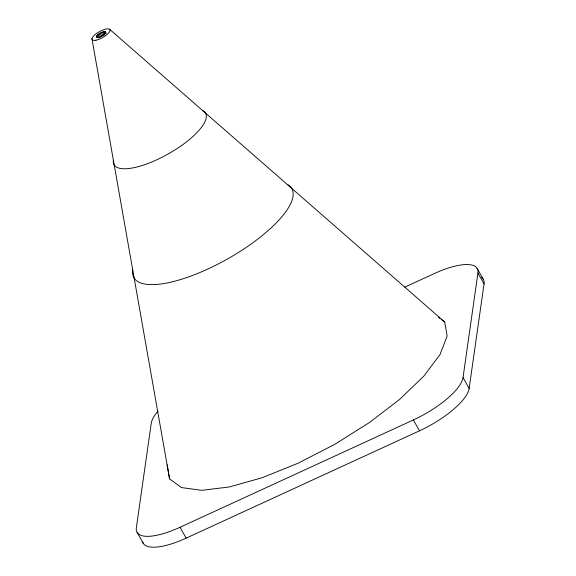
<?xml version="1.0" encoding="UTF-8"?>
<svg xmlns="http://www.w3.org/2000/svg" width="576" height="576" viewBox="0 0 576 576"><rect width="100%" height="100%" fill="white"/><g stroke="black" fill="none" stroke-linecap="round" stroke-linejoin="round"><path stroke-width="0.86" d="M142.654 542.009A52.79 17.273 -29.4 0 0 186.156 538.142L419.501 430.812A52.79 17.273 -29.4 0 0 469.152 388.433L463.032 377.568L477.929 273.031A52.79 17.273 -29.4 0 0 434.239 273.586L404.863 287.1M469.152 388.433L484.049 283.896A52.79 17.273 -29.4 0 0 481.637 277.524M96.509 36.173L96.754 37.562C100.231 37.642 104.09 35.518 105.739 32.436L105.257 31.666C101.894 31.5 98.575 33.617 96.509 36.173L97.394 37.735M157.889 411.214A52.79 17.273 -29.4 0 0 151.243 423.295L136.339 527.839A52.79 17.273 -29.4 0 0 180.029 527.278L413.381 419.947A52.79 17.273 -29.4 0 0 463.032 377.568M438.422 317.39L439.812 318.413M441.209 319.435L444.686 321.991L447.142 336.031L440.057 354.463L423.914 376.02L399.816 399.247L369.396 422.554L334.735 444.355L298.195 463.162L262.26 477.691L229.392 486.958L201.816 490.327L181.411 487.57L169.582 478.872L91.951 38.779M109.908 29.542L444.686 321.991M477.108 268.351L483.228 279.216M477.929 273.031L484.049 283.896M413.381 419.947L419.501 430.812M105.257 31.666L106.142 33.235M104.573 31.572L105.89 33.926M103.637 31.687L104.962 34.034M102.528 32.004L104.292 35.136M101.311 32.494L103.075 35.626M100.073 33.127L101.837 36.259M98.899 33.869L100.663 37.001M97.87 34.654L99.634 37.786M97.056 35.438L98.381 37.793M180.029 527.278L186.156 538.142M137.16 532.519L143.28 543.384M167.126 464.832L169.582 478.872M202.342 110.434A52.502 17.179 -29.4 0 1 167.969 154.094A52.502 17.179 -29.4 0 1 113.393 160.322M287.402 184.435A90.641 29.657 -29.4 0 1 225.59 260.042A90.641 29.657 -29.4 0 1 132.754 270.022M95.976 40.212A10.246 3.355 -29.4 0 0 110.066 30.449A10.246 3.355 -29.4 0 0 96.977 33.185A10.246 3.355 -29.4 0 0 95.976 40.212"/></g></svg>
